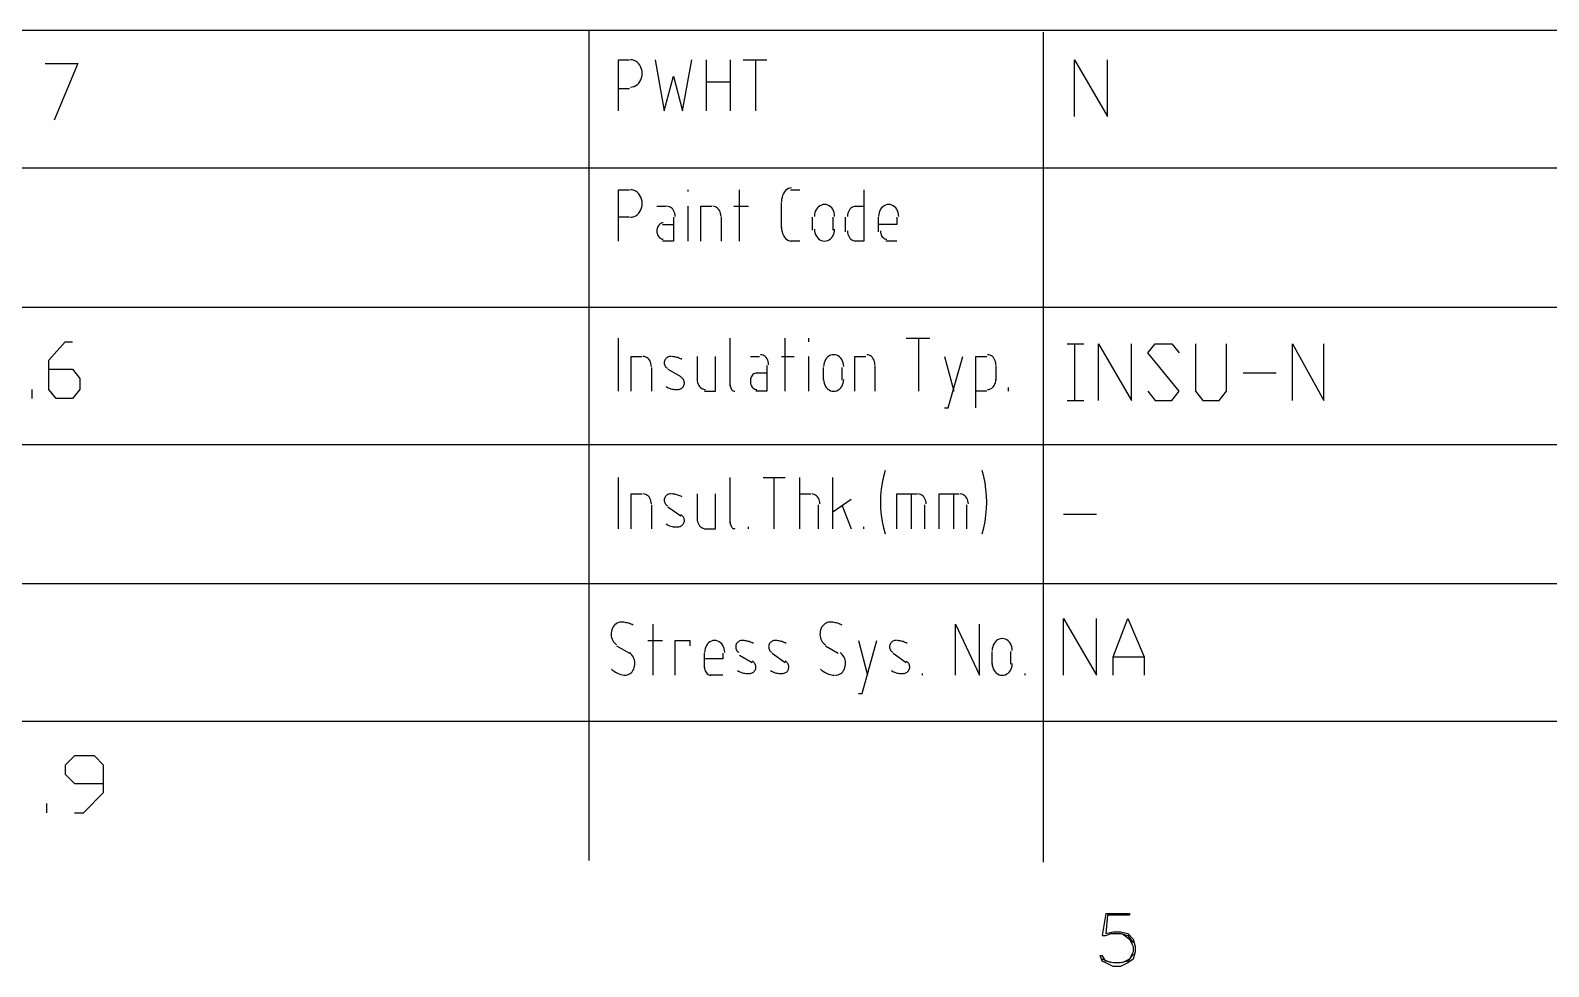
# Model space of a CAD drawing. Header units: millimetres. Extents: x 43 to 1147, y -811 to -31.
# Drawn here: x 368.9 to 468.4, y -809.4 to -748.1 of the extents above; entities that cross this region are included whole.
import ezdxf

# ---------------------------------------------------------------- set-up
doc = ezdxf.new("R2010")
doc.units = ezdxf.units.MM
doc.layers.add('EDITED_LINES', color=4, linetype='Continuous')

msp = doc.modelspace()

# ---------------------------------------------------------------- linework, layer by layer
at = {"layer": 'EDITED_LINES'}
for p, q in [((1137.28, -748.12), (52.24, -748.12)), ((405.52, -802.48), (405.52, -748.12)), ((435.28, -802.6), (435.28, -748.24)), ((369.88, -750.28), (372.04, -750.28)), ((372.04, -750.28), (370.48, -754)), ((407.44, -753.4), (407.44, -750.04)), ((407.44, -750.04), (408.16, -750.04)), ((408.347, -750.052), (408.22, -750.04)), ((408.467, -750.086), (408.347, -750.052)), ((408.578, -750.14), (408.467, -750.086)), ((408.681, -750.214), (408.578, -750.14)), ((408.772, -750.304), (408.681, -750.214)), ((408.85, -750.408), (408.772, -750.304)), ((408.913, -750.526), (408.85, -750.408)), ((408.96, -750.656), (408.913, -750.526)), ((408.99, -750.794), (408.96, -750.656)), ((409, -750.94), (408.99, -750.794)), ((409.84, -750.04), (410.44, -753.4)), ((411.64, -753.4), (412.24, -750.04)), ((413.2, -753.4), (413.2, -750.04)), ((414.76, -750.04), (414.76, -753.4)), ((415.6, -750.04), (417.16, -750.04)), ((416.44, -753.4), (416.44, -750.04)), ((437.32, -753.76), (437.32, -750.04)), ((437.32, -750.04), (439.48, -753.76)), ((439.48, -753.76), (439.48, -750.04)), ((408.22, -751.84), (408.347, -751.828)), ((408.347, -751.828), (408.467, -751.794)), ((408.467, -751.794), (408.578, -751.74)), ((408.578, -751.74), (408.681, -751.666)), ((408.681, -751.666), (408.772, -751.576)), ((408.772, -751.576), (408.85, -751.472)), ((408.85, -751.472), (408.913, -751.354)), ((408.913, -751.354), (408.96, -751.224)), ((408.96, -751.224), (408.99, -751.086)), ((408.99, -751.086), (409, -750.94)), ((410.44, -753.4), (411.04, -751.12)), ((411.04, -751.12), (411.64, -753.4)), ((413.2, -751.48), (414.76, -751.48)), ((408.16, -751.96), (407.44, -751.96)), ((318.76, -757.12), (672.16, -757.12)), ((407.44, -761.92), (407.44, -758.56)), ((407.44, -758.56), (408.16, -758.56)), ((408.347, -758.572), (408.22, -758.56)), ((408.467, -758.606), (408.347, -758.572)), ((408.578, -758.66), (408.467, -758.606)), ((408.681, -758.734), (408.578, -758.66)), ((408.772, -758.824), (408.681, -758.734)), ((412, -758.68), (412, -758.56)), ((415.36, -761.92), (415.36, -758.56)), ((418.313, -758.704), (418.247, -758.808)), ((418.39, -758.614), (418.313, -758.704)), ((418.477, -758.54), (418.39, -758.614)), ((418.571, -758.486), (418.477, -758.54)), ((418.673, -758.452), (418.571, -758.486)), ((418.78, -758.44), (418.673, -758.452)), ((418.72, -758.56), (419.32, -758.56)), ((423.52, -758.56), (423.52, -761.92)), ((408.85, -758.928), (408.772, -758.824)), ((408.913, -759.046), (408.85, -758.928)), ((408.96, -759.176), (408.913, -759.046)), ((408.913, -759.874), (408.96, -759.744)), ((408.99, -759.314), (408.96, -759.176)), ((408.96, -759.744), (408.99, -759.606)), ((409, -759.46), (408.99, -759.314)), ((408.99, -759.606), (409, -759.46)), ((409.96, -759.64), (410.56, -759.64)), ((410.708, -759.649), (410.62, -759.64)), ((410.791, -759.674), (410.708, -759.649)), ((410.868, -759.714), (410.791, -759.674)), ((410.939, -759.767), (410.868, -759.714)), ((411.002, -759.833), (410.939, -759.767)), ((412, -761.92), (412, -759.64)), ((412.84, -761.92), (412.84, -759.64)), ((412.84, -759.64), (413.56, -759.64)), ((413.708, -759.649), (413.62, -759.64)), ((413.791, -759.674), (413.708, -759.649)), ((413.868, -759.714), (413.791, -759.674)), ((413.939, -759.767), (413.868, -759.714)), ((414.002, -759.833), (413.939, -759.767)), ((415, -759.64), (415.96, -759.64)), ((418.129, -759.194), (418.12, -759.34)), ((418.12, -761.08), (418.12, -759.4)), ((418.154, -759.056), (418.129, -759.194)), ((418.194, -758.926), (418.154, -759.056)), ((418.247, -758.808), (418.194, -758.926)), ((420.473, -759.748), (420.407, -759.839)), ((420.55, -759.67), (420.473, -759.748)), ((420.637, -759.607), (420.55, -759.67)), ((420.731, -759.56), (420.637, -759.607)), ((420.833, -759.53), (420.731, -759.56)), ((420.94, -759.52), (420.833, -759.53)), ((421.047, -759.53), (420.94, -759.52)), ((421.149, -759.56), (421.047, -759.53)), ((421.243, -759.607), (421.149, -759.56)), ((421.33, -759.67), (421.243, -759.607)), ((421.407, -759.748), (421.33, -759.67)), ((421.473, -759.839), (421.407, -759.748)), ((422.661, -759.767), (422.598, -759.833)), ((422.732, -759.714), (422.661, -759.767)), ((422.809, -759.674), (422.732, -759.714)), ((422.892, -759.649), (422.809, -759.674)), ((422.98, -759.64), (422.892, -759.649)), ((422.92, -759.64), (423.52, -759.64)), ((424.673, -759.748), (424.607, -759.839)), ((424.75, -759.67), (424.673, -759.748)), ((424.837, -759.607), (424.75, -759.67)), ((424.931, -759.56), (424.837, -759.607)), ((425.033, -759.53), (424.931, -759.56)), ((425.14, -759.52), (425.033, -759.53)), ((425.247, -759.53), (425.14, -759.52)), ((425.349, -759.56), (425.247, -759.53)), ((425.443, -759.607), (425.349, -759.56)), ((425.53, -759.67), (425.443, -759.607)), ((425.607, -759.748), (425.53, -759.67)), ((425.673, -759.839), (425.607, -759.748)), ((408.16, -760.36), (407.44, -760.36)), ((408.22, -760.36), (408.347, -760.348)), ((408.347, -760.348), (408.467, -760.314)), ((408.467, -760.314), (408.578, -760.26)), ((408.578, -760.26), (408.681, -760.186)), ((408.681, -760.186), (408.772, -760.096)), ((408.772, -760.096), (408.85, -759.992)), ((408.85, -759.992), (408.913, -759.874)), ((410.187, -760.78), (410.132, -760.824)), ((410.247, -760.748), (410.187, -760.78)), ((410.312, -760.727), (410.247, -760.748)), ((410.38, -760.72), (410.312, -760.727)), ((411.056, -759.91), (411.002, -759.833)), ((411.04, -760.36), (411.04, -761.92)), ((411.1, -759.997), (411.056, -759.91)), ((411.132, -760.091), (411.1, -759.997)), ((411.153, -760.193), (411.132, -760.091)), ((411.16, -760.3), (411.153, -760.193)), ((414.056, -759.91), (414.002, -759.833)), ((414.1, -759.997), (414.056, -759.91)), ((414.132, -760.091), (414.1, -759.997)), ((414.153, -760.193), (414.132, -760.091)), ((414.16, -760.3), (414.153, -760.193)), ((414.16, -760.36), (414.16, -761.92)), ((420.16, -761.2), (420.16, -760.36)), ((420.289, -760.173), (420.28, -760.3)), ((420.314, -760.053), (420.289, -760.173)), ((420.354, -759.942), (420.314, -760.053)), ((420.407, -759.839), (420.354, -759.942)), ((421.526, -759.941), (421.473, -759.839)), ((421.48, -760.36), (421.48, -761.2)), ((421.566, -760.053), (421.526, -759.941)), ((421.591, -760.173), (421.566, -760.053)), ((421.6, -760.3), (421.591, -760.173)), ((422.32, -761.32), (422.32, -760.36)), ((422.447, -760.193), (422.44, -760.3)), ((422.468, -760.091), (422.447, -760.193)), ((422.5, -759.997), (422.468, -760.091)), ((422.544, -759.91), (422.5, -759.997)), ((422.598, -759.833), (422.544, -759.91)), ((424.489, -760.173), (424.48, -760.3)), ((424.48, -761.32), (424.48, -760.36)), ((424.514, -760.053), (424.489, -760.173)), ((424.554, -759.942), (424.514, -760.053)), ((424.607, -759.839), (424.554, -759.942)), ((425.726, -759.941), (425.673, -759.839)), ((425.68, -760.36), (425.68, -760.84)), ((425.766, -760.053), (425.726, -759.941)), ((425.791, -760.173), (425.766, -760.053)), ((425.8, -760.3), (425.791, -760.173)), ((409.965, -761.172), (409.96, -761.26)), ((409.96, -761.26), (409.965, -761.348)), ((409.981, -761.089), (409.965, -761.172)), ((409.965, -761.348), (409.981, -761.431)), ((410.007, -761.012), (409.981, -761.089)), ((409.981, -761.431), (410.007, -761.508)), ((410.041, -760.941), (410.007, -761.012)), ((410.007, -761.508), (410.041, -761.579)), ((410.083, -760.878), (410.041, -760.941)), ((410.041, -761.579), (410.083, -761.642)), ((410.132, -760.824), (410.083, -760.878)), ((410.083, -761.642), (410.132, -761.696)), ((410.132, -761.696), (410.187, -761.74)), ((410.187, -761.74), (410.247, -761.772)), ((410.247, -761.772), (410.312, -761.793)), ((410.32, -760.84), (411.04, -760.84)), ((418.12, -761.02), (418.129, -761.166)), ((418.129, -761.166), (418.154, -761.304)), ((418.154, -761.304), (418.194, -761.434)), ((418.194, -761.434), (418.247, -761.552)), ((418.247, -761.552), (418.313, -761.656)), ((418.313, -761.656), (418.39, -761.746)), ((418.39, -761.746), (418.477, -761.82)), ((420.28, -761.14), (420.289, -761.267)), ((420.289, -761.267), (420.314, -761.387)), ((420.314, -761.387), (420.354, -761.498)), ((420.354, -761.498), (420.407, -761.601)), ((420.407, -761.601), (420.473, -761.692)), ((420.473, -761.692), (420.55, -761.77)), ((420.55, -761.77), (420.637, -761.833)), ((421.243, -761.833), (421.33, -761.77)), ((421.33, -761.77), (421.407, -761.692)), ((421.407, -761.692), (421.473, -761.601)), ((421.473, -761.601), (421.526, -761.498)), ((421.526, -761.498), (421.566, -761.387)), ((421.566, -761.387), (421.591, -761.267)), ((421.591, -761.267), (421.6, -761.14)), ((422.44, -761.26), (422.447, -761.367)), ((422.447, -761.367), (422.468, -761.469)), ((422.468, -761.469), (422.5, -761.563)), ((422.5, -761.563), (422.544, -761.65)), ((422.544, -761.65), (422.598, -761.727)), ((422.598, -761.727), (422.661, -761.793)), ((425.68, -760.84), (424.48, -760.84)), ((424.6, -761.26), (424.605, -761.348)), ((424.605, -761.348), (424.621, -761.431)), ((424.621, -761.431), (424.647, -761.508)), ((424.647, -761.508), (424.681, -761.579)), ((424.681, -761.579), (424.723, -761.642)), ((424.723, -761.642), (424.772, -761.696)), ((424.772, -761.696), (424.827, -761.74)), ((424.827, -761.74), (424.887, -761.772)), ((424.887, -761.772), (424.952, -761.793)), ((410.312, -761.793), (410.38, -761.8)), ((411.04, -761.92), (410.32, -761.92)), ((418.477, -761.82), (418.571, -761.874)), ((418.571, -761.874), (418.673, -761.908)), ((418.673, -761.908), (418.78, -761.92)), ((419.32, -761.92), (418.72, -761.92)), ((420.637, -761.833), (420.731, -761.88)), ((420.731, -761.88), (420.833, -761.91)), ((420.833, -761.91), (420.94, -761.92)), ((420.94, -761.92), (421.047, -761.91)), ((421.047, -761.91), (421.149, -761.88)), ((421.149, -761.88), (421.243, -761.833)), ((422.661, -761.793), (422.732, -761.846)), ((422.732, -761.846), (422.809, -761.886)), ((422.809, -761.886), (422.892, -761.911)), ((422.892, -761.911), (422.98, -761.92)), ((423.52, -761.92), (422.92, -761.92)), ((424.952, -761.793), (425.02, -761.8)), ((425.68, -761.92), (424.96, -761.92)), ((318.76, -766.24), (672.16, -766.24)), ((370.12, -769.72), (371.2, -768.52)), ((371.2, -768.52), (371.68, -768.52)), ((407.44, -771.76), (407.44, -768.28)), ((414.76, -771.4), (414.76, -768.28)), ((418.36, -771.76), (418.36, -768.28)), ((419.92, -768.52), (419.92, -768.28)), ((426.28, -768.28), (427.84, -768.28)), ((427.12, -771.76), (427.12, -768.28)), ((436.84, -768.64), (437.92, -768.64)), ((437.32, -768.64), (437.32, -772.36)), ((438.88, -772.36), (438.88, -768.64)), ((438.88, -768.64), (441.04, -772.36)), ((441.04, -772.36), (441.04, -768.64)), ((442.12, -769.24), (442.6, -768.64)), ((442.6, -768.64), (443.68, -768.64)), ((443.68, -768.64), (444.16, -769.24)), ((445.24, -768.64), (445.24, -771.76)), ((447.28, -771.76), (447.28, -768.64)), ((451.6, -772.36), (451.6, -768.64)), ((451.6, -768.64), (453.64, -772.36)), ((453.64, -772.36), (453.64, -768.64)), ((370.12, -771.64), (370.12, -769.72)), ((408.28, -771.76), (408.28, -769.48)), ((408.28, -769.48), (409, -769.48)), ((409.148, -769.489), (409.06, -769.48)), ((409.231, -769.514), (409.148, -769.489)), ((409.308, -769.554), (409.231, -769.514)), ((409.379, -769.607), (409.308, -769.554)), ((409.442, -769.673), (409.379, -769.607)), ((409.496, -769.75), (409.442, -769.673)), ((410.477, -769.727), (410.457, -769.781)), ((410.504, -769.677), (410.477, -769.727)), ((410.537, -769.632), (410.504, -769.677)), ((410.575, -769.592), (410.537, -769.632)), ((410.618, -769.557), (410.575, -769.592)), ((410.664, -769.528), (410.618, -769.557)), ((410.715, -769.506), (410.664, -769.528)), ((410.768, -769.49), (410.715, -769.506)), ((410.824, -769.482), (410.768, -769.49)), ((410.882, -769.481), (410.824, -769.482)), ((410.986, -769.485), (410.916, -769.481)), ((411.056, -769.493), (410.986, -769.485)), ((411.126, -769.504), (411.056, -769.493)), ((411.195, -769.518), (411.126, -769.504)), ((411.263, -769.536), (411.195, -769.518)), ((411.331, -769.556), (411.263, -769.536)), ((411.399, -769.58), (411.331, -769.556)), ((411.465, -769.607), (411.399, -769.58)), ((411.531, -769.638), (411.465, -769.607)), ((411.596, -769.671), (411.531, -769.638)), ((412.6, -769.48), (412.6, -771.04)), ((413.8, -771.76), (413.8, -769.48)), ((416.08, -769.48), (416.68, -769.48)), ((416.828, -769.369), (416.74, -769.36)), ((416.911, -769.394), (416.828, -769.369)), ((416.988, -769.434), (416.911, -769.394)), ((417.059, -769.487), (416.988, -769.434)), ((417.122, -769.553), (417.059, -769.487)), ((417.176, -769.63), (417.122, -769.553)), ((417.22, -769.717), (417.176, -769.63)), ((417.252, -769.811), (417.22, -769.717)), ((418.12, -769.48), (418.96, -769.48)), ((419.92, -771.76), (419.92, -769.48)), ((421.007, -769.679), (420.954, -769.782)), ((421.073, -769.588), (421.007, -769.679)), ((421.15, -769.511), (421.073, -769.588)), ((421.237, -769.447), (421.15, -769.511)), ((421.331, -769.4), (421.237, -769.447)), ((421.433, -769.37), (421.331, -769.4)), ((421.54, -769.36), (421.433, -769.37)), ((421.647, -769.37), (421.54, -769.36)), ((421.749, -769.4), (421.647, -769.37)), ((421.843, -769.447), (421.749, -769.4)), ((421.93, -769.51), (421.843, -769.447)), ((422.007, -769.588), (421.93, -769.51)), ((422.073, -769.679), (422.007, -769.588)), ((422.126, -769.782), (422.073, -769.679)), ((422.92, -771.76), (422.92, -769.48)), ((422.92, -769.48), (423.64, -769.48)), ((423.788, -769.369), (423.7, -769.36)), ((423.871, -769.394), (423.788, -769.369)), ((423.948, -769.434), (423.871, -769.394)), ((424.019, -769.487), (423.948, -769.434)), ((424.082, -769.553), (424.019, -769.487)), ((424.136, -769.63), (424.082, -769.553)), ((424.18, -769.717), (424.136, -769.63)), ((424.212, -769.811), (424.18, -769.717)), ((428.8, -769.48), (429.4, -771.76)), ((429.04, -772.84), (430, -769.48)), ((430.84, -772.84), (430.84, -769.48)), ((430.84, -769.48), (431.56, -769.48)), ((431.708, -769.369), (431.62, -769.36)), ((431.791, -769.394), (431.708, -769.369)), ((431.868, -769.434), (431.791, -769.394)), ((431.939, -769.487), (431.868, -769.434)), ((432.002, -769.553), (431.939, -769.487)), ((432.056, -769.63), (432.002, -769.553)), ((432.1, -769.717), (432.056, -769.63)), ((432.132, -769.811), (432.1, -769.717)), ((444.16, -771.76), (442.12, -769.24)), ((370.12, -770.32), (371.68, -770.32)), ((371.68, -770.32), (372.16, -770.92)), ((409.54, -769.837), (409.496, -769.75)), ((409.572, -769.931), (409.54, -769.837)), ((409.593, -770.033), (409.572, -769.931)), ((409.6, -770.14), (409.593, -770.033)), ((409.6, -770.2), (409.6, -771.76)), ((410.445, -769.837), (410.44, -769.893)), ((410.44, -769.893), (410.443, -769.949)), ((410.443, -769.949), (410.453, -770.003)), ((410.457, -769.781), (410.445, -769.837)), ((410.453, -770.003), (410.47, -770.055)), ((410.47, -770.055), (410.493, -770.105)), ((410.493, -770.105), (410.523, -770.151)), ((410.523, -770.151), (410.56, -770.194)), ((410.56, -770.194), (410.602, -770.231)), ((410.602, -770.231), (410.649, -770.263)), ((410.68, -770.32), (411.52, -770.8)), ((416.203, -770.718), (416.161, -770.781)), ((416.252, -770.664), (416.203, -770.718)), ((416.307, -770.62), (416.252, -770.664)), ((416.367, -770.588), (416.307, -770.62)), ((416.432, -770.567), (416.367, -770.588)), ((416.5, -770.56), (416.432, -770.567)), ((416.44, -770.56), (417.16, -770.56)), ((417.16, -770.08), (417.16, -771.76)), ((417.273, -769.913), (417.252, -769.811)), ((417.28, -770.02), (417.273, -769.913)), ((420.889, -770.013), (420.88, -770.14)), ((420.88, -771.04), (420.88, -770.2)), ((420.914, -769.893), (420.889, -770.013)), ((420.954, -769.782), (420.914, -769.893)), ((422.08, -770.2), (422.08, -771.04)), ((422.166, -769.893), (422.126, -769.782)), ((422.191, -770.013), (422.166, -769.893)), ((422.2, -770.14), (422.191, -770.013)), ((424.233, -769.913), (424.212, -769.811)), ((424.24, -770.02), (424.233, -769.913)), ((424.24, -770.08), (424.24, -771.76)), ((432.153, -769.913), (432.132, -769.811)), ((432.16, -770.02), (432.153, -769.913)), ((432.16, -770.08), (432.16, -771.04)), ((448.36, -770.56), (450.52, -770.56)), ((369.04, -772.24), (369.04, -771.64)), ((370.6, -772.24), (370.12, -771.64)), ((372.16, -771.64), (371.68, -772.24)), ((372.16, -770.92), (372.16, -771.64)), ((410.552, -771.445), (410.629, -771.49)), ((410.629, -771.49), (410.708, -771.528)), ((410.708, -771.528), (410.788, -771.561)), ((410.788, -771.561), (410.869, -771.588)), ((410.869, -771.588), (410.952, -771.61)), ((410.952, -771.61), (411.035, -771.626)), ((411.035, -771.626), (411.119, -771.636)), ((411.119, -771.636), (411.203, -771.64)), ((411.203, -771.64), (411.288, -771.638)), ((411.288, -771.638), (411.372, -771.63)), ((411.344, -771.64), (411.401, -771.636)), ((411.401, -771.636), (411.456, -771.624)), ((411.456, -771.624), (411.509, -771.605)), ((411.509, -771.605), (411.558, -771.579)), ((411.578, -770.874), (411.528, -770.844)), ((411.558, -771.579), (411.603, -771.548)), ((411.622, -770.909), (411.578, -770.874)), ((411.603, -771.548), (411.643, -771.51)), ((411.661, -770.949), (411.622, -770.909)), ((411.643, -771.51), (411.679, -771.468)), ((411.693, -770.993), (411.661, -770.949)), ((411.679, -771.468), (411.709, -771.421)), ((411.72, -771.041), (411.693, -770.993)), ((411.709, -771.421), (411.732, -771.37)), ((411.74, -771.093), (411.72, -771.041)), ((411.732, -771.37), (411.749, -771.315)), ((411.754, -771.146), (411.74, -771.093)), ((411.749, -771.315), (411.758, -771.258)), ((411.76, -771.202), (411.754, -771.146)), ((411.758, -771.258), (411.76, -771.202)), ((412.6, -770.98), (412.607, -771.087)), ((412.607, -771.087), (412.628, -771.189)), ((412.628, -771.189), (412.66, -771.283)), ((412.66, -771.283), (412.704, -771.37)), ((412.704, -771.37), (412.758, -771.447)), ((412.758, -771.447), (412.821, -771.513)), ((412.821, -771.513), (412.892, -771.566)), ((412.892, -771.566), (412.969, -771.606)), ((412.969, -771.606), (413.052, -771.631)), ((413.052, -771.631), (413.14, -771.64)), ((414.76, -771.34), (414.764, -771.408)), ((414.764, -771.408), (414.775, -771.473)), ((414.775, -771.473), (414.793, -771.533)), ((414.793, -771.533), (414.818, -771.588)), ((414.818, -771.588), (414.848, -771.637)), ((414.848, -771.637), (414.883, -771.679)), ((414.883, -771.679), (414.922, -771.713)), ((414.922, -771.713), (414.965, -771.739)), ((416.085, -771.012), (416.08, -771.1)), ((416.08, -771.1), (416.085, -771.188)), ((416.101, -770.929), (416.085, -771.012)), ((416.085, -771.188), (416.101, -771.271)), ((416.127, -770.852), (416.101, -770.929)), ((416.101, -771.271), (416.127, -771.348)), ((416.161, -770.781), (416.127, -770.852)), ((416.127, -771.348), (416.161, -771.419)), ((416.161, -771.419), (416.203, -771.482)), ((416.203, -771.482), (416.252, -771.536)), ((416.252, -771.536), (416.307, -771.58)), ((416.307, -771.58), (416.367, -771.612)), ((416.367, -771.612), (416.432, -771.633)), ((416.432, -771.633), (416.5, -771.64)), ((420.88, -770.98), (420.889, -771.107)), ((420.889, -771.107), (420.914, -771.227)), ((420.914, -771.227), (420.954, -771.338)), ((420.954, -771.338), (421.007, -771.441)), ((421.007, -771.441), (421.073, -771.532)), ((421.073, -771.532), (421.15, -771.61)), ((421.15, -771.61), (421.237, -771.673)), ((421.237, -771.673), (421.331, -771.72)), ((421.331, -771.72), (421.433, -771.75)), ((421.647, -771.75), (421.749, -771.72)), ((421.749, -771.72), (421.843, -771.673)), ((421.843, -771.673), (421.93, -771.61)), ((421.93, -771.61), (422.007, -771.532)), ((422.007, -771.532), (422.073, -771.441)), ((422.073, -771.441), (422.126, -771.338)), ((422.126, -771.338), (422.166, -771.227)), ((422.166, -771.227), (422.191, -771.107)), ((422.191, -771.107), (422.2, -770.98)), ((431.62, -771.64), (431.708, -771.631)), ((431.708, -771.631), (431.791, -771.606)), ((431.791, -771.606), (431.868, -771.566)), ((431.868, -771.566), (431.939, -771.513)), ((431.939, -771.513), (432.002, -771.447)), ((432.002, -771.447), (432.056, -771.37)), ((432.056, -771.37), (432.1, -771.283)), ((432.1, -771.283), (432.132, -771.189)), ((432.132, -771.189), (432.153, -771.087)), ((432.153, -771.087), (432.16, -770.98)), ((433, -771.76), (433, -771.52)), ((371.68, -772.24), (370.6, -772.24)), ((413.08, -771.76), (413.8, -771.76)), ((414.965, -771.739), (415.011, -771.755)), ((415.011, -771.755), (415.06, -771.76)), ((417.16, -771.76), (416.44, -771.76)), ((421.433, -771.75), (421.54, -771.76)), ((421.54, -771.76), (421.647, -771.75)), ((431.56, -771.76), (430.84, -771.76)), ((436.84, -772.36), (437.92, -772.36)), ((442.12, -771.76), (442.6, -772.36)), ((442.6, -772.36), (443.68, -772.36)), ((443.68, -772.36), (444.16, -771.76)), ((445.24, -771.76), (445.72, -772.36)), ((445.72, -772.36), (446.8, -772.36)), ((446.8, -772.36), (447.28, -771.76)), ((428.8, -772.84), (429.04, -772.84)), ((318.76, -775.24), (672.16, -775.24)), ((407.44, -780.76), (407.44, -777.4)), ((414.76, -780.4), (414.76, -777.4)), ((416.92, -777.4), (418.36, -777.4)), ((417.64, -780.76), (417.64, -777.4)), ((419.32, -780.76), (419.32, -777.4)), ((421.48, -780.76), (421.48, -777.4)), ((424.793, -777.344), (424.708, -777.757)), ((424.901, -776.937), (424.793, -777.344)), ((431.367, -777.344), (431.259, -776.937)), ((431.452, -777.757), (431.367, -777.344)), ((408.28, -780.76), (408.28, -778.48)), ((408.28, -778.48), (409, -778.48)), ((409.148, -778.489), (409.06, -778.48)), ((409.231, -778.514), (409.148, -778.489)), ((409.308, -778.554), (409.231, -778.514)), ((409.379, -778.607), (409.308, -778.554)), ((409.442, -778.673), (409.379, -778.607)), ((409.496, -778.75), (409.442, -778.673)), ((410.504, -778.677), (410.477, -778.727)), ((410.537, -778.632), (410.504, -778.677)), ((410.575, -778.592), (410.537, -778.632)), ((410.618, -778.557), (410.575, -778.592)), ((410.664, -778.528), (410.618, -778.557)), ((410.715, -778.506), (410.664, -778.528)), ((410.768, -778.49), (410.715, -778.506)), ((410.824, -778.482), (410.768, -778.49)), ((410.882, -778.481), (410.824, -778.482)), ((410.986, -778.485), (410.916, -778.481)), ((411.056, -778.493), (410.986, -778.485)), ((411.126, -778.504), (411.056, -778.493)), ((411.195, -778.518), (411.126, -778.504)), ((411.263, -778.536), (411.195, -778.518)), ((411.331, -778.556), (411.263, -778.536)), ((411.399, -778.58), (411.331, -778.556)), ((411.465, -778.607), (411.399, -778.58)), ((411.531, -778.638), (411.465, -778.607)), ((411.596, -778.671), (411.531, -778.638)), ((412.6, -778.48), (412.6, -780.16)), ((413.8, -780.76), (413.8, -778.48)), ((419.32, -778.48), (420.04, -778.48)), ((420.188, -778.489), (420.1, -778.48)), ((420.271, -778.514), (420.188, -778.489)), ((420.348, -778.554), (420.271, -778.514)), ((420.419, -778.607), (420.348, -778.554)), ((420.482, -778.673), (420.419, -778.607)), ((420.536, -778.75), (420.482, -778.673)), ((424.612, -778.597), (424.6, -779.02)), ((424.648, -778.175), (424.612, -778.597)), ((424.708, -777.757), (424.648, -778.175)), ((425.68, -780.76), (425.68, -778.48)), ((425.68, -778.48), (427, -778.48)), ((426.64, -780.76), (426.64, -778.48)), ((427.148, -778.489), (427.06, -778.48)), ((427.231, -778.514), (427.148, -778.489)), ((427.308, -778.554), (427.231, -778.514)), ((427.379, -778.607), (427.308, -778.554)), ((427.442, -778.673), (427.379, -778.607)), ((427.496, -778.75), (427.442, -778.673)), ((428.44, -780.76), (428.44, -778.48)), ((428.44, -778.48), (429.76, -778.48)), ((429.4, -780.76), (429.4, -778.48)), ((429.908, -778.489), (429.82, -778.48)), ((429.991, -778.514), (429.908, -778.489)), ((430.068, -778.554), (429.991, -778.514)), ((430.139, -778.607), (430.068, -778.554)), ((430.202, -778.673), (430.139, -778.607)), ((430.256, -778.75), (430.202, -778.673)), ((431.512, -778.175), (431.452, -777.757)), ((431.548, -778.597), (431.512, -778.175)), ((431.56, -779.02), (431.548, -778.597)), ((409.54, -778.837), (409.496, -778.75)), ((409.572, -778.931), (409.54, -778.837)), ((409.593, -779.033), (409.572, -778.931)), ((409.6, -779.14), (409.593, -779.033)), ((409.6, -779.2), (409.6, -780.76)), ((410.445, -778.837), (410.44, -778.893)), ((410.44, -778.893), (410.443, -778.949)), ((410.443, -778.949), (410.453, -779.003)), ((410.457, -778.781), (410.445, -778.837)), ((410.453, -779.003), (410.47, -779.055)), ((410.477, -778.727), (410.457, -778.781)), ((410.47, -779.055), (410.493, -779.105)), ((410.493, -779.105), (410.523, -779.151)), ((410.523, -779.151), (410.56, -779.194)), ((410.56, -779.194), (410.602, -779.231)), ((410.602, -779.231), (410.649, -779.263)), ((410.68, -779.32), (411.52, -779.92)), ((420.52, -779.2), (420.52, -780.76)), ((420.58, -778.837), (420.536, -778.75)), ((420.612, -778.931), (420.58, -778.837)), ((420.633, -779.033), (420.612, -778.931)), ((420.64, -779.14), (420.633, -779.033)), ((422.68, -778.84), (421.48, -779.68)), ((422.08, -779.2), (422.68, -780.76)), ((424.6, -779.02), (424.612, -779.443)), ((424.612, -779.443), (424.648, -779.865)), ((427.48, -779.2), (427.48, -780.76)), ((427.54, -778.837), (427.496, -778.75)), ((427.572, -778.931), (427.54, -778.837)), ((427.593, -779.033), (427.572, -778.931)), ((427.6, -779.14), (427.593, -779.033)), ((430.24, -779.2), (430.24, -780.76)), ((430.3, -778.837), (430.256, -778.75)), ((430.332, -778.931), (430.3, -778.837)), ((430.353, -779.033), (430.332, -778.931)), ((430.36, -779.14), (430.353, -779.033)), ((431.512, -779.865), (431.548, -779.443)), ((431.548, -779.443), (431.56, -779.02)), ((410.552, -780.445), (410.629, -780.49)), ((410.629, -780.49), (410.708, -780.528)), ((410.708, -780.528), (410.788, -780.561)), ((410.788, -780.561), (410.869, -780.588)), ((410.869, -780.588), (410.952, -780.61)), ((410.952, -780.61), (411.035, -780.626)), ((411.035, -780.626), (411.119, -780.636)), ((411.119, -780.636), (411.203, -780.64)), ((411.203, -780.64), (411.288, -780.638)), ((411.288, -780.638), (411.372, -780.63)), ((411.344, -780.64), (411.401, -780.636)), ((411.401, -780.636), (411.456, -780.624)), ((411.456, -780.624), (411.509, -780.605)), ((411.509, -780.605), (411.558, -780.579)), ((411.578, -779.874), (411.528, -779.844)), ((411.558, -780.579), (411.603, -780.548)), ((411.622, -779.909), (411.578, -779.874)), ((411.603, -780.548), (411.643, -780.51)), ((411.661, -779.949), (411.622, -779.909)), ((411.643, -780.51), (411.679, -780.468)), ((411.693, -779.993), (411.661, -779.949)), ((411.679, -780.468), (411.709, -780.421)), ((411.72, -780.041), (411.693, -779.993)), ((411.709, -780.421), (411.732, -780.37)), ((411.74, -780.093), (411.72, -780.041)), ((411.732, -780.37), (411.749, -780.315)), ((411.754, -780.146), (411.74, -780.093)), ((411.749, -780.315), (411.758, -780.258)), ((411.76, -780.202), (411.754, -780.146)), ((411.758, -780.258), (411.76, -780.202)), ((412.6, -780.1), (412.607, -780.207)), ((412.607, -780.207), (412.628, -780.309)), ((412.628, -780.309), (412.66, -780.403)), ((412.66, -780.403), (412.704, -780.49)), ((412.704, -780.49), (412.758, -780.567)), ((412.758, -780.567), (412.821, -780.633)), ((412.821, -780.633), (412.892, -780.686)), ((414.76, -780.34), (414.764, -780.408)), ((414.764, -780.408), (414.775, -780.473)), ((414.775, -780.473), (414.793, -780.533)), ((414.793, -780.533), (414.818, -780.588)), ((414.818, -780.588), (414.848, -780.637)), ((414.848, -780.637), (414.883, -780.679)), ((414.883, -780.679), (414.922, -780.713)), ((415.96, -780.76), (415.96, -780.64)), ((423.52, -780.76), (423.52, -780.64)), ((424.648, -779.865), (424.708, -780.283)), ((424.708, -780.283), (424.793, -780.696)), ((431.367, -780.696), (431.452, -780.283)), ((431.452, -780.283), (431.512, -779.865)), ((436.6, -779.8), (438.76, -779.8)), ((412.892, -780.686), (412.969, -780.726)), ((412.969, -780.726), (413.052, -780.751)), ((413.052, -780.751), (413.14, -780.76)), ((413.08, -780.76), (413.8, -780.76)), ((414.922, -780.713), (414.965, -780.739)), ((414.965, -780.739), (415.011, -780.755)), ((415.011, -780.755), (415.06, -780.76)), ((424.793, -780.696), (424.901, -781.103)), ((431.259, -781.103), (431.367, -780.696)), ((491.68, -784.36), (318.76, -784.36)), ((436.6, -790.36), (436.6, -786.64)), ((436.6, -786.64), (438.76, -790.36)), ((438.76, -790.36), (438.76, -786.64)), ((439.84, -789.16), (440.8, -786.64)), ((440.8, -786.64), (441.88, -789.16)), ((406.963, -787.586), (406.96, -787.69)), ((406.978, -787.48), (406.963, -787.586)), ((407.004, -787.378), (406.978, -787.48)), ((407.042, -787.283), (407.004, -787.378)), ((407.089, -787.196), (407.042, -787.283)), ((407.145, -787.118), (407.089, -787.196)), ((407.21, -787.049), (407.145, -787.118)), ((407.281, -786.991), (407.21, -787.049)), ((407.358, -786.944), (407.281, -786.991)), ((407.44, -786.909), (407.358, -786.944)), ((407.527, -786.888), (407.44, -786.909)), ((407.617, -786.88), (407.527, -786.888)), ((407.718, -786.883), (407.639, -786.88)), ((407.797, -786.889), (407.718, -786.883)), ((407.876, -786.899), (407.797, -786.889)), ((407.954, -786.913), (407.876, -786.899)), ((408.032, -786.93), (407.954, -786.913)), ((408.109, -786.951), (408.032, -786.93)), ((408.185, -786.975), (408.109, -786.951)), ((408.261, -787.003), (408.185, -786.975)), ((408.336, -787.035), (408.261, -787.003)), ((408.41, -787.07), (408.336, -787.035)), ((409.72, -790.36), (409.72, -787)), ((420.643, -787.586), (420.64, -787.69)), ((420.658, -787.48), (420.643, -787.586)), ((420.684, -787.378), (420.658, -787.48)), ((420.722, -787.283), (420.684, -787.378)), ((420.769, -787.196), (420.722, -787.283)), ((420.825, -787.118), (420.769, -787.196)), ((420.889, -787.049), (420.825, -787.118)), ((420.961, -786.991), (420.889, -787.049)), ((421.038, -786.944), (420.961, -786.991)), ((421.12, -786.909), (421.038, -786.944)), ((421.207, -786.888), (421.12, -786.909)), ((421.297, -786.88), (421.207, -786.888)), ((421.398, -786.883), (421.319, -786.88)), ((421.477, -786.889), (421.398, -786.883)), ((421.556, -786.899), (421.477, -786.889)), ((421.634, -786.913), (421.556, -786.899)), ((421.712, -786.93), (421.634, -786.913)), ((421.789, -786.951), (421.712, -786.93)), ((421.865, -786.975), (421.789, -786.951)), ((421.941, -787.003), (421.865, -786.975)), ((422.016, -787.035), (421.941, -787.003)), ((422.09, -787.07), (422.016, -787.035)), ((429.52, -790.36), (429.52, -787)), ((429.52, -787), (431.08, -790.36)), ((431.08, -790.36), (431.08, -787)), ((406.96, -787.69), (406.97, -787.793)), ((406.97, -787.793), (406.99, -787.893)), ((406.99, -787.893), (407.021, -787.988)), ((407.021, -787.988), (407.063, -788.078)), ((407.063, -788.078), (407.114, -788.161)), ((407.114, -788.161), (407.175, -788.236)), ((407.175, -788.236), (407.244, -788.301)), ((407.244, -788.301), (407.322, -788.356)), ((407.32, -788.44), (408.16, -788.92)), ((409.36, -788.08), (410.32, -788.08)), ((411.16, -790.36), (411.16, -788.08)), ((411.16, -788.08), (412.12, -788.08)), ((412.12, -788.08), (412.12, -788.44)), ((413.114, -788.613), (413.089, -788.733)), ((413.154, -788.502), (413.114, -788.613)), ((413.207, -788.399), (413.154, -788.502)), ((413.273, -788.308), (413.207, -788.399)), ((413.35, -788.23), (413.273, -788.308)), ((413.437, -788.167), (413.35, -788.23)), ((413.531, -788.12), (413.437, -788.167)), ((413.633, -788.09), (413.531, -788.12)), ((413.74, -788.08), (413.633, -788.09)), ((413.847, -788.09), (413.74, -788.08)), ((413.949, -788.12), (413.847, -788.09)), ((414.043, -788.167), (413.949, -788.12)), ((414.13, -788.23), (414.043, -788.167)), ((414.207, -788.308), (414.13, -788.23)), ((414.273, -788.399), (414.207, -788.308)), ((414.326, -788.501), (414.273, -788.399)), ((414.366, -788.613), (414.326, -788.501)), ((414.391, -788.733), (414.366, -788.613)), ((415.125, -788.437), (415.12, -788.493)), ((415.12, -788.493), (415.123, -788.548)), ((415.123, -788.548), (415.133, -788.603)), ((415.137, -788.381), (415.125, -788.437)), ((415.133, -788.603), (415.15, -788.655)), ((415.157, -788.327), (415.137, -788.381)), ((415.184, -788.277), (415.157, -788.327)), ((415.217, -788.232), (415.184, -788.277)), ((415.255, -788.192), (415.217, -788.232)), ((415.298, -788.157), (415.255, -788.192)), ((415.344, -788.128), (415.298, -788.157)), ((415.395, -788.106), (415.344, -788.128)), ((415.448, -788.09), (415.395, -788.106)), ((415.504, -788.082), (415.448, -788.09)), ((415.562, -788.081), (415.504, -788.082)), ((415.666, -788.085), (415.596, -788.081)), ((415.736, -788.093), (415.666, -788.085)), ((415.806, -788.104), (415.736, -788.093)), ((415.875, -788.118), (415.806, -788.104)), ((415.943, -788.136), (415.875, -788.118)), ((416.011, -788.156), (415.943, -788.136)), ((416.079, -788.18), (416.011, -788.156)), ((416.145, -788.207), (416.079, -788.18)), ((416.211, -788.238), (416.145, -788.207)), ((416.276, -788.271), (416.211, -788.238)), ((417.285, -788.437), (417.28, -788.493)), ((417.28, -788.493), (417.283, -788.548)), ((417.283, -788.548), (417.293, -788.603)), ((417.297, -788.381), (417.285, -788.437)), ((417.293, -788.603), (417.31, -788.655)), ((417.317, -788.327), (417.297, -788.381)), ((417.344, -788.277), (417.317, -788.327)), ((417.377, -788.232), (417.344, -788.277)), ((417.415, -788.192), (417.377, -788.232)), ((417.458, -788.157), (417.415, -788.192)), ((417.504, -788.128), (417.458, -788.157)), ((417.555, -788.106), (417.504, -788.128)), ((417.608, -788.09), (417.555, -788.106)), ((417.664, -788.082), (417.608, -788.09)), ((417.722, -788.081), (417.664, -788.082)), ((417.826, -788.085), (417.756, -788.081)), ((417.896, -788.093), (417.826, -788.085)), ((417.966, -788.104), (417.896, -788.093)), ((418.035, -788.118), (417.966, -788.104)), ((418.103, -788.136), (418.035, -788.118)), ((418.171, -788.156), (418.103, -788.136)), ((418.239, -788.18), (418.171, -788.156)), ((418.305, -788.207), (418.239, -788.18)), ((418.371, -788.238), (418.305, -788.207)), ((418.436, -788.271), (418.371, -788.238)), ((420.64, -787.69), (420.65, -787.793)), ((420.65, -787.793), (420.67, -787.893)), ((420.67, -787.893), (420.701, -787.988)), ((420.701, -787.988), (420.743, -788.078)), ((420.743, -788.078), (420.794, -788.161)), ((420.794, -788.161), (420.855, -788.236)), ((420.855, -788.236), (420.924, -788.301)), ((420.924, -788.301), (421.001, -788.356)), ((421, -788.44), (421.84, -788.92)), ((423.16, -788.08), (423.76, -790.36)), ((423.4, -791.56), (424.36, -788.08)), ((425.205, -788.437), (425.2, -788.493)), ((425.2, -788.493), (425.203, -788.548)), ((425.203, -788.548), (425.213, -788.603)), ((425.217, -788.381), (425.205, -788.437)), ((425.213, -788.603), (425.23, -788.655)), ((425.237, -788.327), (425.217, -788.381)), ((425.264, -788.277), (425.237, -788.327)), ((425.297, -788.232), (425.264, -788.277)), ((425.335, -788.192), (425.297, -788.232)), ((425.378, -788.157), (425.335, -788.192)), ((425.424, -788.128), (425.378, -788.157)), ((425.475, -788.106), (425.424, -788.128)), ((425.528, -788.09), (425.475, -788.106)), ((425.584, -788.082), (425.528, -788.09)), ((425.642, -788.081), (425.584, -788.082)), ((425.746, -788.085), (425.676, -788.081)), ((425.816, -788.093), (425.746, -788.085)), ((425.886, -788.104), (425.816, -788.093)), ((425.955, -788.118), (425.886, -788.104)), ((426.023, -788.136), (425.955, -788.118)), ((426.091, -788.156), (426.023, -788.136)), ((426.159, -788.18), (426.091, -788.156)), ((426.225, -788.207), (426.159, -788.18)), ((426.291, -788.238), (426.225, -788.207)), ((426.356, -788.271), (426.291, -788.238)), ((431.929, -788.613), (431.92, -788.74)), ((431.954, -788.493), (431.929, -788.613)), ((431.994, -788.382), (431.954, -788.493)), ((432.047, -788.279), (431.994, -788.382)), ((432.113, -788.188), (432.047, -788.279)), ((432.19, -788.11), (432.113, -788.188)), ((432.277, -788.047), (432.19, -788.11)), ((432.371, -788), (432.277, -788.047)), ((432.473, -787.97), (432.371, -788)), ((432.58, -787.96), (432.473, -787.97)), ((432.687, -787.97), (432.58, -787.96)), ((432.789, -788), (432.687, -787.97)), ((432.883, -788.047), (432.789, -788)), ((432.97, -788.11), (432.883, -788.047)), ((433.047, -788.188), (432.97, -788.11)), ((433.113, -788.279), (433.047, -788.188)), ((433.166, -788.381), (433.113, -788.279)), ((433.206, -788.493), (433.166, -788.381)), ((433.231, -788.613), (433.206, -788.493)), ((433.24, -788.74), (433.231, -788.613)), ((408.236, -788.939), (408.158, -788.884)), ((408.305, -789.004), (408.236, -788.939)), ((408.366, -789.079), (408.305, -789.004)), ((408.417, -789.162), (408.366, -789.079)), ((408.459, -789.252), (408.417, -789.162)), ((408.49, -789.347), (408.459, -789.252)), ((408.51, -789.447), (408.49, -789.347)), ((408.52, -789.55), (408.51, -789.447)), ((408.517, -789.654), (408.52, -789.55)), ((413.089, -788.733), (413.08, -788.86)), ((413.08, -789.88), (413.08, -788.92)), ((414.28, -789.28), (413.08, -789.28)), ((414.28, -788.92), (414.28, -789.28)), ((414.4, -788.86), (414.391, -788.733)), ((415.15, -788.655), (415.173, -788.705)), ((415.173, -788.705), (415.203, -788.751)), ((415.203, -788.751), (415.24, -788.794)), ((415.24, -788.794), (415.282, -788.831)), ((415.282, -788.831), (415.329, -788.863)), ((415.36, -789.04), (416.2, -789.52)), ((416.258, -789.474), (416.208, -789.444)), ((416.302, -789.509), (416.258, -789.474)), ((416.341, -789.549), (416.302, -789.509)), ((416.373, -789.593), (416.341, -789.549)), ((416.4, -789.641), (416.373, -789.593)), ((417.31, -788.655), (417.333, -788.705)), ((417.333, -788.705), (417.363, -788.751)), ((417.363, -788.751), (417.4, -788.794)), ((417.4, -788.794), (417.442, -788.831)), ((417.442, -788.831), (417.489, -788.863)), ((417.52, -788.92), (418.36, -789.52)), ((418.418, -789.474), (418.368, -789.444)), ((418.462, -789.509), (418.418, -789.474)), ((418.501, -789.549), (418.462, -789.509)), ((418.533, -789.593), (418.501, -789.549)), ((418.56, -789.641), (418.533, -789.593)), ((422.036, -788.939), (421.958, -788.884)), ((422.105, -789.004), (422.036, -788.939)), ((422.166, -789.079), (422.105, -789.004)), ((422.217, -789.162), (422.166, -789.079)), ((422.259, -789.252), (422.217, -789.162)), ((422.29, -789.347), (422.259, -789.252)), ((422.31, -789.447), (422.29, -789.347)), ((422.32, -789.55), (422.31, -789.447)), ((422.317, -789.654), (422.32, -789.55)), ((425.23, -788.655), (425.253, -788.705)), ((425.253, -788.705), (425.283, -788.751)), ((425.283, -788.751), (425.32, -788.794)), ((425.32, -788.794), (425.362, -788.831)), ((425.362, -788.831), (425.409, -788.863)), ((425.44, -788.92), (426.28, -789.52)), ((426.338, -789.474), (426.288, -789.444)), ((426.382, -789.509), (426.338, -789.474)), ((426.421, -789.549), (426.382, -789.509)), ((426.453, -789.593), (426.421, -789.549)), ((426.48, -789.641), (426.453, -789.593)), ((431.92, -789.64), (431.92, -788.8)), ((431.92, -789.58), (431.929, -789.707)), ((433.12, -788.8), (433.12, -789.64)), ((433.231, -789.707), (433.24, -789.58)), ((439.84, -790.36), (439.84, -789.16)), ((439.84, -789.16), (441.88, -789.16)), ((441.88, -789.16), (441.88, -790.36)), ((406.993, -789.968), (407.075, -790.036)), ((407.075, -790.036), (407.161, -790.098)), ((407.161, -790.098), (407.248, -790.154)), ((407.248, -790.154), (407.338, -790.203)), ((407.338, -790.203), (407.43, -790.246)), ((407.43, -790.246), (407.523, -790.282)), ((407.523, -790.282), (407.618, -790.312)), ((407.618, -790.312), (407.715, -790.334)), ((407.715, -790.334), (407.812, -790.35)), ((407.812, -790.35), (407.91, -790.358)), ((407.863, -790.36), (407.953, -790.352)), ((407.953, -790.352), (408.04, -790.331)), ((408.04, -790.331), (408.122, -790.296)), ((408.122, -790.296), (408.199, -790.249)), ((408.199, -790.249), (408.27, -790.191)), ((408.27, -790.191), (408.335, -790.122)), ((408.335, -790.122), (408.391, -790.044)), ((408.391, -790.044), (408.438, -789.957)), ((408.438, -789.957), (408.475, -789.862)), ((408.475, -789.862), (408.502, -789.76)), ((408.502, -789.76), (408.517, -789.654)), ((413.08, -789.82), (413.085, -789.908)), ((413.085, -789.908), (413.101, -789.991)), ((413.101, -789.991), (413.127, -790.068)), ((413.127, -790.068), (413.161, -790.139)), ((413.161, -790.139), (413.203, -790.202)), ((413.203, -790.202), (413.252, -790.256)), ((413.252, -790.256), (413.307, -790.3)), ((413.307, -790.3), (413.367, -790.332)), ((413.367, -790.332), (413.432, -790.353)), ((413.432, -790.353), (413.5, -790.36)), ((414.28, -790.36), (413.44, -790.36)), ((415.232, -790.045), (415.309, -790.09)), ((415.309, -790.09), (415.388, -790.128)), ((415.388, -790.128), (415.468, -790.161)), ((415.468, -790.161), (415.549, -790.188)), ((415.549, -790.188), (415.632, -790.21)), ((415.632, -790.21), (415.715, -790.226)), ((415.715, -790.226), (415.799, -790.236)), ((415.799, -790.236), (415.883, -790.24)), ((415.883, -790.24), (415.968, -790.238)), ((415.968, -790.238), (416.052, -790.23)), ((416.024, -790.24), (416.081, -790.236)), ((416.081, -790.236), (416.136, -790.224)), ((416.136, -790.224), (416.189, -790.205)), ((416.189, -790.205), (416.238, -790.179)), ((416.238, -790.179), (416.283, -790.148)), ((416.283, -790.148), (416.323, -790.11)), ((416.323, -790.11), (416.359, -790.068)), ((416.359, -790.068), (416.389, -790.021)), ((416.389, -790.021), (416.412, -789.97)), ((416.42, -789.693), (416.4, -789.641)), ((416.412, -789.97), (416.429, -789.915)), ((416.433, -789.746), (416.42, -789.693)), ((416.429, -789.915), (416.438, -789.858)), ((416.44, -789.802), (416.433, -789.746)), ((416.438, -789.858), (416.44, -789.802)), ((417.392, -790.045), (417.469, -790.09)), ((417.469, -790.09), (417.548, -790.128)), ((417.548, -790.128), (417.628, -790.161)), ((417.628, -790.161), (417.709, -790.188)), ((417.709, -790.188), (417.792, -790.21)), ((417.792, -790.21), (417.875, -790.226)), ((417.875, -790.226), (417.959, -790.236)), ((417.959, -790.236), (418.043, -790.24)), ((418.043, -790.24), (418.128, -790.238)), ((418.128, -790.238), (418.212, -790.23)), ((418.184, -790.24), (418.241, -790.236)), ((418.241, -790.236), (418.296, -790.224)), ((418.296, -790.224), (418.349, -790.205)), ((418.349, -790.205), (418.398, -790.179)), ((418.398, -790.179), (418.443, -790.148)), ((418.443, -790.148), (418.483, -790.11)), ((418.483, -790.11), (418.519, -790.068)), ((418.519, -790.068), (418.549, -790.021)), ((418.549, -790.021), (418.572, -789.97)), ((418.58, -789.693), (418.56, -789.641)), ((418.572, -789.97), (418.589, -789.915)), ((418.593, -789.746), (418.58, -789.693)), ((418.589, -789.915), (418.598, -789.858)), ((418.6, -789.802), (418.593, -789.746)), ((418.598, -789.858), (418.6, -789.802)), ((420.673, -789.968), (420.755, -790.036)), ((420.755, -790.036), (420.841, -790.098)), ((420.841, -790.098), (420.928, -790.154)), ((420.928, -790.154), (421.018, -790.203)), ((421.018, -790.203), (421.11, -790.246)), ((421.11, -790.246), (421.203, -790.282)), ((421.203, -790.282), (421.298, -790.312)), ((421.298, -790.312), (421.395, -790.334)), ((421.395, -790.334), (421.492, -790.35)), ((421.492, -790.35), (421.59, -790.358)), ((421.663, -790.36), (421.753, -790.352)), ((421.753, -790.352), (421.84, -790.331)), ((421.84, -790.331), (421.922, -790.296)), ((421.922, -790.296), (421.999, -790.249)), ((421.999, -790.249), (422.07, -790.191)), ((422.07, -790.191), (422.135, -790.122)), ((422.135, -790.122), (422.191, -790.044)), ((422.191, -790.044), (422.238, -789.957)), ((422.238, -789.957), (422.276, -789.862)), ((422.276, -789.862), (422.302, -789.76)), ((422.302, -789.76), (422.317, -789.654)), ((425.312, -790.045), (425.389, -790.09)), ((425.389, -790.09), (425.468, -790.128)), ((425.468, -790.128), (425.548, -790.161)), ((425.548, -790.161), (425.629, -790.188)), ((425.629, -790.188), (425.712, -790.21)), ((425.712, -790.21), (425.795, -790.226)), ((425.795, -790.226), (425.879, -790.236)), ((425.879, -790.236), (425.963, -790.24)), ((425.963, -790.24), (426.048, -790.238)), ((426.048, -790.238), (426.132, -790.23)), ((426.104, -790.24), (426.161, -790.236)), ((426.161, -790.236), (426.216, -790.224)), ((426.216, -790.224), (426.269, -790.205)), ((426.269, -790.205), (426.318, -790.179)), ((426.318, -790.179), (426.363, -790.148)), ((426.363, -790.148), (426.403, -790.11)), ((426.403, -790.11), (426.439, -790.068)), ((426.439, -790.068), (426.469, -790.021)), ((426.469, -790.021), (426.492, -789.97)), ((426.5, -789.693), (426.48, -789.641)), ((426.492, -789.97), (426.509, -789.915)), ((426.513, -789.746), (426.5, -789.693)), ((426.509, -789.915), (426.518, -789.858)), ((426.52, -789.802), (426.513, -789.746)), ((426.518, -789.858), (426.52, -789.802)), ((427.36, -790.36), (427.36, -790.24)), ((431.929, -789.707), (431.954, -789.827)), ((431.954, -789.827), (431.994, -789.938)), ((431.994, -789.938), (432.047, -790.041)), ((432.047, -790.041), (432.113, -790.132)), ((432.113, -790.132), (432.19, -790.21)), ((432.19, -790.21), (432.277, -790.273)), ((432.277, -790.273), (432.371, -790.32)), ((432.371, -790.32), (432.473, -790.35)), ((432.473, -790.35), (432.58, -790.36)), ((432.58, -790.36), (432.687, -790.35)), ((432.687, -790.35), (432.789, -790.32)), ((432.789, -790.32), (432.883, -790.273)), ((432.883, -790.273), (432.97, -790.21)), ((432.97, -790.21), (433.047, -790.132)), ((433.047, -790.132), (433.113, -790.041)), ((433.113, -790.041), (433.166, -789.938)), ((433.166, -789.938), (433.206, -789.827)), ((433.206, -789.827), (433.231, -789.707)), ((434.08, -790.36), (434.08, -790.24)), ((423.16, -791.56), (423.4, -791.56)), ((318.76, -793.36), (672.16, -793.36)), ((371.8, -795.64), (371.2, -796.24)), ((371.2, -796.24), (371.2, -796.84)), ((373.12, -795.64), (371.8, -795.64)), ((373.72, -796.24), (373.12, -795.64)), ((373.72, -798.04), (373.72, -796.24)), ((371.2, -796.84), (371.8, -797.44)), ((371.8, -797.44), (373.72, -797.44)), ((372.4, -799.36), (373.72, -798.04)), ((370, -799.36), (370, -798.76)), ((371.8, -799.36), (372.4, -799.36)), ((439.36, -805.96), (439.12, -807.4)), ((439.36, -805.96), (440.92, -805.96)), ((439.48, -806.08), (439.36, -807.28)), ((440.92, -806.08), (439.48, -806.08)), ((440.92, -805.96), (440.92, -806.08)), ((439.12, -807.4), (439.36, -807.4)), ((439.36, -807.28), (439.84, -807.16)), ((439.36, -807.4), (439.72, -807.28)), ((439.72, -807.28), (440.32, -807.28)), ((439.84, -807.16), (440.32, -807.16)), ((440.32, -807.16), (440.8, -807.28)), ((440.32, -807.28), (440.8, -807.4)), ((440.44, -807.28), (440.92, -807.64)), ((440.8, -807.28), (441.16, -807.64)), ((440.8, -807.4), (441.16, -807.88)), ((440.92, -807.64), (441.16, -808.12)), ((441.16, -808.48), (440.92, -808.96)), ((441.16, -807.64), (441.28, -808.12)), ((441.16, -808.12), (441.16, -808.48)), ((441.28, -808.48), (441.16, -808.96)), ((441.28, -808.12), (441.28, -808.48)), ((439.12, -809.08), (439, -808.72)), ((439, -808.72), (439.12, -808.72)), ((439.36, -809.08), (439.12, -808.72)), ((439.72, -809.2), (439.12, -808.96)), ((439.36, -809.2), (439.12, -809.08)), ((439.84, -809.2), (439.36, -809.08)), ((439.84, -809.44), (439.36, -809.2)), ((440.32, -809.2), (439.84, -809.2)), ((440.32, -809.44), (439.84, -809.44)), ((440.8, -809.08), (440.32, -809.2)), ((440.8, -809.2), (440.32, -809.44)), ((440.92, -808.96), (440.44, -809.2)), ((441.16, -808.6), (440.8, -809.08)), ((441.16, -808.96), (440.8, -809.2))]:
    msp.add_line(p, q, dxfattribs=at)

doc.saveas('drawing.dxf')
